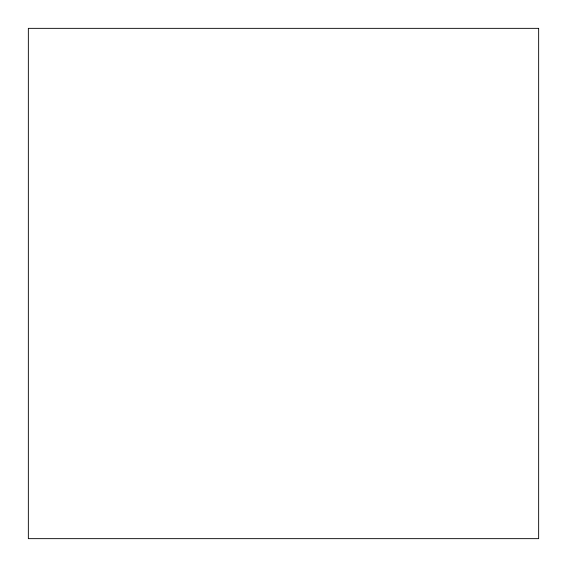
<?xml version="1.0" encoding="UTF-8"?>
<svg xmlns="http://www.w3.org/2000/svg" width="567" height="567" viewBox="0 0 567 567"><rect width="100%" height="100%" fill="white"/><g stroke="black" fill="none" stroke-linecap="round" stroke-linejoin="round"><path stroke-width="0.85" d="M538.65 28.35L28.35 28.35L28.35 538.65L538.65 538.65L538.65 28.35"/></g></svg>
